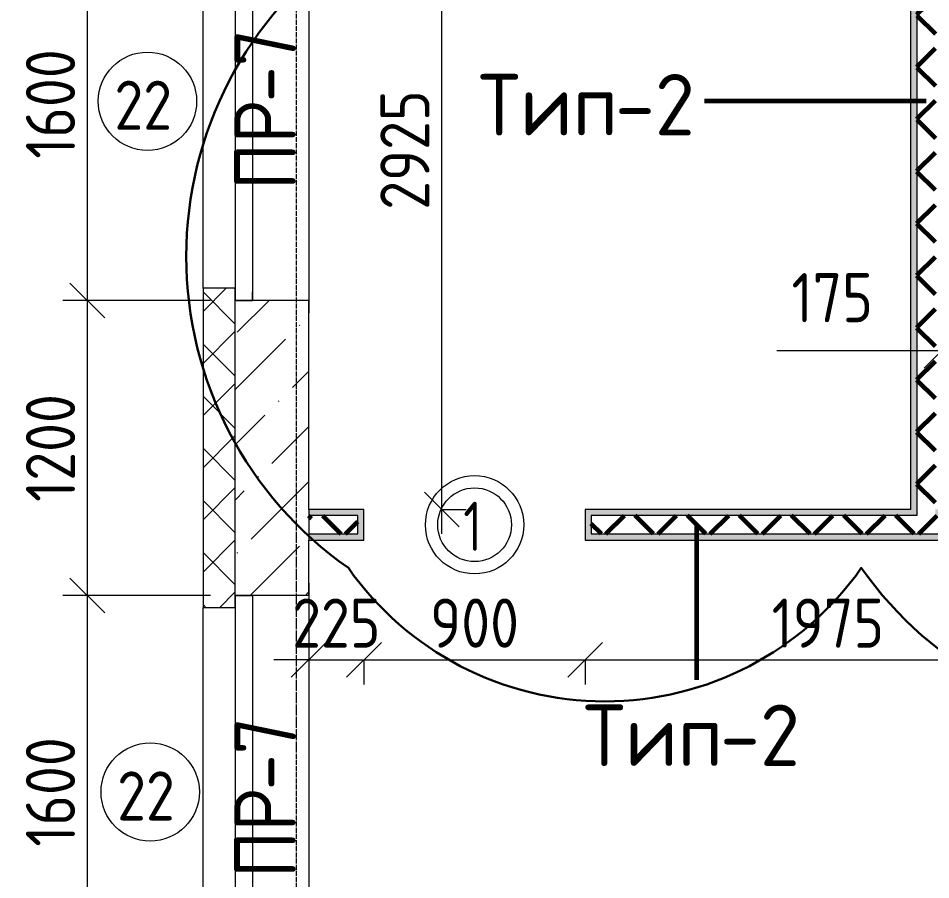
# Model space of a CAD drawing. Header units: millimetres. Extents: x -60946 to 138510, y -262288 to 24501.
# Drawn here: x -20722 to -17009, y -145950 to -142444 of the extents above; entities that cross this region are included whole.
import ezdxf

# ---------------------------------------------------------------- set-up
doc = ezdxf.new("R2010")
doc.units = ezdxf.units.MM
doc.linetypes.add('ADSK_Линия сетки', pattern=[25, 20, -2.5, 0, -2.5])
for name, color, linetype, lineweight in [('2)Тип-2', 3, 'Continuous', 60), ('_ Окна', 7, 'Continuous', 18), ('Марки', 7, 'Continuous', 20), ('Марки дверей', 7, 'Continuous', 20), ('Марки окон', 7, 'Continuous', 20), ('Окна', 7, 'Continuous', 9), ('Оси', 7, 'Continuous', 9), ('Размеры', 7, 'Continuous', 9), ('Стены внутренние', 7, 'Continuous', 18), ('Стены наружные', 7, 'Continuous', 18), ('Стены штриховка', 7, 'Continuous', 9)]:
    doc.layers.add(name, color=color, linetype=linetype, lineweight=lineweight)
doc.layers.add('2)Тип-4', color=7, linetype='Continuous', lineweight=30, true_color=0x0080c0)
doc.styles.add('GOST Common_2', font='', dxfattribs={"width": 0.9, "height": 250})
doc.styles.add('GOST Common_3', font='', dxfattribs={"width": 0.9, "height": 200})
doc.styles.add('GOST Common_4', font='', dxfattribs={"height": 250})
doc.styles.add('GOST Common_B', font='', dxfattribs={"width": 0.8, "height": 200})
doc.styles.get('GOST Common_2').set_extended_font_data('GOST Common')
doc.styles.get('GOST Common_3').set_extended_font_data('GOST Common')
doc.styles.get('GOST Common_4').set_extended_font_data('GOST Common')
doc.styles.get('GOST Common_B').set_extended_font_data('GOST Common', bold=True)
doc.dimstyles.new('ADSK_Основной_2_0', dxfattribs={"dimscale": 304.8, "dimtxt": 201.142999, "dimasz": 0.463911, "dimexe": 0.328084, "dimexo": 0.328084, "dimgap": 0.164042, "dimtad": 1, "dimdec": 3, "dimrnd": 0.001, "dimdsep": 46, "dimtxsty": 'GOST Common_3', "dimblk1": 'OBLIQUE', "dimblk2": 'OBLIQUE', "dimsah": 1, "dimcen": 0.09, "dimdle": 0.328084, "dimazin": 2, "dimtfac": 1, "dimtdec": 4, "dimtix": 1, "dimtmove": 0, "dimatfit": 3, "dimfxl": 1, "dimtvp": 1, "dimtolj": 1, "dimtzin": 0, "dimlwd": 20, "dimlwe": 20, "dimarcsym": 2})
doc.dimstyles.new('ADSK_Основной_2_0_1', dxfattribs={"dimscale": 304.8, "dimtxt": 201.142999, "dimasz": 0.463911, "dimexe": 0.328084, "dimexo": 0.328084, "dimgap": 0.164042, "dimtad": 1, "dimdec": 3, "dimrnd": 0.001, "dimdsep": 46, "dimtxsty": 'GOST Common_3', "dimblk1": 'OBLIQUE', "dimblk2": 'OBLIQUE', "dimsah": 1, "dimcen": 0.09, "dimdle": 0.328084, "dimazin": 2, "dimtfac": 1, "dimtdec": 4, "dimtix": 1, "dimtmove": 1, "dimatfit": 3, "dimfxl": 1, "dimtvp": 1, "dimtolj": 1, "dimtzin": 0, "dimlwd": 20, "dimlwe": 20, "dimarcsym": 2})
doc.dimstyles.new('ADSK_Основной_2_0_2', dxfattribs={"dimscale": 304.8, "dimtxt": 201.142999, "dimasz": 0.463911, "dimexe": 0.328084, "dimexo": 0.328084, "dimgap": 0.164042, "dimtad": 1, "dimdec": 3, "dimrnd": 0.001, "dimdsep": 46, "dimtxsty": 'GOST Common_3', "dimblk1": 'OBLIQUE', "dimblk2": 'OBLIQUE', "dimsah": 1, "dimcen": 0.09, "dimdle": 0.328084, "dimazin": 2, "dimtfac": 1, "dimtdec": 4, "dimtix": 1, "dimtmove": 0, "dimatfit": 3, "dimfxl": 1, "dimtvp": 1, "dimtolj": 1, "dimtzin": 0, "dimlwd": 20, "dimlwe": 20, "dimarcsym": 2})
pattern_1 = [(45, (9.36, -150597.75), (-106.066, 106.066), []), (135, (9.36, -150597.75), (-106.066, -106.066), [])]

# ---------------------------------------------------------------- blocks, each defined once
blk = doc.blocks.new('ОКНО L03 _2СТ_RS - ОК-5_1600х2000h-3556607-Кладочный план 3-го этажа')
at = {"layer": '_ Окна'}
for p, q in [((-838.1, -79), (761.9, -79)), ((-838.1, -149), (-838.1, -79)), ((-838.1, -79), (-803.1, -79)), ((-818.1, -79), (-38.1, -79)), ((-38.1, -79), (741.9, -79)), ((761.9, -79), (726.9, -79)), ((761.9, -149), (761.9, -79)), ((-838.1, -149), (761.9, -149)), ((-838.1, -149), (-833.1, -149)), ((-818.1, -149), (-38.1, -149)), ((-38.1, -149), (741.9, -149)), ((761.9, -149), (756.9, -149))]:
    blk.add_line(p, q, dxfattribs=at)
at = {"layer": 'Окна'}
blk.add_line((-888.1, 150), (811.9, 150), dxfattribs=at)
blk = doc.blocks.new('_Oblique')
at = {"color": 0, "linetype": 'ByBlock', "lineweight": -2}
blk.add_line((-0.5, -0.5), (0.5, 0.5), dxfattribs=at)
blk = doc.blocks.new('*D5135')
at = {"layer": 'Defpoints', "color": 0, "transparency": 16777216}
for p in [(-20441.2, -144792.8), (-19839.6, -144792.8), (-19839.6, -146392.8)]:
    blk.add_point(p, dxfattribs=at)
at = {"layer": 'Размеры', "color": 0, "lineweight": 20, "transparency": 16777216}
for p, q in [((-20441.2, -146492.8), (-20441.2, -144692.8)), ((-19939.6, -144792.8), (-20541.2, -144792.8)), ((-19939.6, -146392.8), (-20541.2, -146392.8))]:
    blk.add_line(p, q, dxfattribs=at)
at = {"layer": 'Размеры', "color": 0, "lineweight": 20, "transparency": 16777216, "xscale": 141.4, "yscale": 141.4, "zscale": 141.4}
for p, rotation in [((-20441.2, -144792.8), 90), ((-20441.2, -146392.8), 270)]:
    blk.add_blockref('_Oblique', p, dxfattribs=dict(at, rotation=rotation))
at = {"layer": 'Размеры', "color": 0, "lineweight": 9, "transparency": 16777216, "insert": (-20591.2, -145592.8), "char_height": 200, "width": 560.473, "attachment_point": 5, "rotation": 90, "style": 'GOST Common_3'}
blk.add_mtext('\\A1;1600', dxfattribs=at)
blk = doc.blocks.new('*D5136')
at = {"layer": 'Defpoints', "color": 0, "transparency": 16777216}
for p in [(-20441.2, -143592.8), (-19839.6, -143592.8), (-19839.6, -144792.8)]:
    blk.add_point(p, dxfattribs=at)
at = {"layer": 'Размеры', "color": 0, "lineweight": 20, "transparency": 16777216}
for p, q in [((-20441.2, -144892.8), (-20441.2, -143492.8)), ((-19939.6, -143592.8), (-20541.2, -143592.8)), ((-19939.6, -144792.8), (-20541.2, -144792.8))]:
    blk.add_line(p, q, dxfattribs=at)
at = {"layer": 'Размеры', "color": 0, "lineweight": 20, "transparency": 16777216, "xscale": 141.4, "yscale": 141.4, "zscale": 141.4}
for p, rotation in [((-20441.2, -143592.8), 90), ((-20441.2, -144792.8), 270)]:
    blk.add_blockref('_Oblique', p, dxfattribs=dict(at, rotation=rotation))
at = {"layer": 'Размеры', "color": 0, "lineweight": 9, "transparency": 16777216, "insert": (-20591.2, -144192.8), "char_height": 200, "width": 560.473, "attachment_point": 5, "rotation": 90, "style": 'GOST Common_3'}
blk.add_mtext('\\A1;1200', dxfattribs=at)
blk = doc.blocks.new('*D5137')
at = {"layer": 'Defpoints', "color": 0, "transparency": 16777216}
for p in [(-20441.2, -141992.8), (-19839.6, -141992.8), (-19839.6, -143592.8)]:
    blk.add_point(p, dxfattribs=at)
at = {"layer": 'Размеры', "color": 0, "lineweight": 20, "transparency": 16777216}
for p, q in [((-20441.2, -143692.8), (-20441.2, -141892.8)), ((-19939.6, -141992.8), (-20541.2, -141992.8)), ((-19939.6, -143592.8), (-20541.2, -143592.8))]:
    blk.add_line(p, q, dxfattribs=at)
at = {"layer": 'Размеры', "color": 0, "lineweight": 20, "transparency": 16777216, "xscale": 141.4, "yscale": 141.4, "zscale": 141.4}
for p, rotation in [((-20441.2, -141992.8), 90), ((-20441.2, -143592.8), 270)]:
    blk.add_blockref('_Oblique', p, dxfattribs=dict(at, rotation=rotation))
at = {"layer": 'Размеры', "color": 0, "lineweight": 9, "transparency": 16777216, "insert": (-20591.2, -142792.8), "char_height": 200, "width": 560.473, "attachment_point": 5, "rotation": 90, "style": 'GOST Common_3'}
blk.add_mtext('\\A1;1600', dxfattribs=at)
blk = doc.blocks.new('*D5583')
at = {"layer": 'Defpoints', "color": 0, "transparency": 16777216}
for p in [(-19099.2, -141517.8), (-18999.2, -141517.8), (-19099.2, -144442.8)]:
    blk.add_point(p, dxfattribs=at)
at = {"layer": 'Размеры', "color": 0, "lineweight": 20, "transparency": 16777216}
for p, q in [((-18999.2, -144542.8), (-18999.2, -141417.8)), ((-18999.2, -141517.8), (-18899.2, -141517.8)), ((-18999.2, -144442.8), (-18899.2, -144442.8))]:
    blk.add_line(p, q, dxfattribs=at)
at = {"layer": 'Размеры', "color": 0, "lineweight": 20, "transparency": 16777216, "xscale": 141.4, "yscale": 141.4, "zscale": 141.4}
for p, rotation in [((-18999.2, -141517.8), 90), ((-18999.2, -144442.8), 270)]:
    blk.add_blockref('_Oblique', p, dxfattribs=dict(at, rotation=rotation))
at = {"layer": 'Размеры', "color": 0, "lineweight": 9, "transparency": 16777216, "insert": (-19149.2, -142980.3), "char_height": 200, "width": 605.475, "attachment_point": 5, "rotation": 90, "style": 'GOST Common_3'}
blk.add_mtext('\\A1;2925', dxfattribs=at)
blk = doc.blocks.new('*D5584')
at = {"layer": 'Defpoints', "color": 0, "transparency": 16777216}
for p in [(-19540.6, -144955.4), (-19315.6, -144955.4), (-19315.6, -145055.4)]:
    blk.add_point(p, dxfattribs=at)
at = {"layer": 'Размеры', "color": 0, "lineweight": 20, "transparency": 16777216}
for p, q in [((-19540.6, -145055.4), (-19682, -145055.4)), ((-19540.6, -145055.4), (-19540.6, -145155.4)), ((-19540.6, -145055.4), (-19315.6, -145055.4)), ((-19315.6, -145055.4), (-19315.6, -145155.4)), ((-19315.6, -145055.4), (-19174.2, -145055.4))]:
    blk.add_line(p, q, dxfattribs=at)
at = {"layer": 'Размеры', "color": 0, "lineweight": 20, "transparency": 16777216, "xscale": 141.4, "yscale": 141.4, "zscale": 141.4}
blk.add_blockref('_Oblique', (-19540.6, -145055.4), dxfattribs=at)
at = {"layer": 'Размеры', "color": 0, "lineweight": 20, "transparency": 16777216, "xscale": 141.4, "yscale": 141.4, "zscale": 141.4, "rotation": 180}
blk.add_blockref('_Oblique', (-19315.6, -145055.4), dxfattribs=at)
at = {"layer": 'Размеры', "color": 0, "lineweight": 9, "transparency": 16777216, "insert": (-19428.1, -144905.4), "char_height": 200, "width": 454.106, "attachment_point": 5, "style": 'GOST Common_3'}
blk.add_mtext('\\A1;225', dxfattribs=at)
blk = doc.blocks.new('*D5585')
at = {"layer": 'Defpoints', "color": 0, "transparency": 16777216}
for p in [(-19315.6, -144955.4), (-18415.6, -144955.4), (-18415.6, -145055.4)]:
    blk.add_point(p, dxfattribs=at)
at = {"layer": 'Размеры', "color": 0, "lineweight": 20, "transparency": 16777216}
for p, q in [((-19415.6, -145055.4), (-18315.6, -145055.4)), ((-19315.6, -145055.4), (-19315.6, -145155.4)), ((-18415.6, -145055.4), (-18415.6, -145155.4))]:
    blk.add_line(p, q, dxfattribs=at)
at = {"layer": 'Размеры', "color": 0, "lineweight": 20, "transparency": 16777216, "xscale": 141.4, "yscale": 141.4, "zscale": 141.4, "rotation": 180}
blk.add_blockref('_Oblique', (-19315.6, -145055.4), dxfattribs=at)
at = {"layer": 'Размеры', "color": 0, "lineweight": 20, "transparency": 16777216, "xscale": 141.4, "yscale": 141.4, "zscale": 141.4}
blk.add_blockref('_Oblique', (-18415.6, -145055.4), dxfattribs=at)
at = {"layer": 'Размеры', "color": 0, "lineweight": 9, "transparency": 16777216, "insert": (-18865.6, -144905.4), "char_height": 200, "width": 454.106, "attachment_point": 5, "style": 'GOST Common_3'}
blk.add_mtext('\\A1;900', dxfattribs=at)
blk = doc.blocks.new('*D5586')
at = {"layer": 'Defpoints', "color": 0, "transparency": 16777216}
for p in [(-18415.6, -144955.4), (-16440.6, -144955.4), (-16440.6, -145055.4)]:
    blk.add_point(p, dxfattribs=at)
at = {"layer": 'Размеры', "color": 0, "lineweight": 20, "transparency": 16777216}
for p, q in [((-18515.6, -145055.4), (-16340.6, -145055.4)), ((-18415.6, -145055.4), (-18415.6, -145155.4)), ((-16440.6, -145055.4), (-16440.6, -145155.4))]:
    blk.add_line(p, q, dxfattribs=at)
at = {"layer": 'Размеры', "color": 0, "lineweight": 20, "transparency": 16777216, "xscale": 141.4, "yscale": 141.4, "zscale": 141.4, "rotation": 180}
blk.add_blockref('_Oblique', (-18415.6, -145055.4), dxfattribs=at)
at = {"layer": 'Размеры', "color": 0, "lineweight": 20, "transparency": 16777216, "xscale": 141.4, "yscale": 141.4, "zscale": 141.4}
blk.add_blockref('_Oblique', (-16440.6, -145055.4), dxfattribs=at)
at = {"layer": 'Размеры', "color": 0, "lineweight": 9, "transparency": 16777216, "insert": (-17428.1, -144905.4), "char_height": 200, "width": 560.473, "attachment_point": 5, "style": 'GOST Common_3'}
blk.add_mtext('\\A1;1975', dxfattribs=at)
blk = doc.blocks.new('*D5596')
at = {"layer": 'Defpoints', "color": 0, "transparency": 16777216}
for p in [(-16790.6, -143217.8), (-16965.6, -143474.8), (-16790.6, -143797.6)]:
    blk.add_point(p, dxfattribs=at)
at = {"layer": 'Размеры', "color": 0, "lineweight": 20, "transparency": 16777216}
for p, q in [((-16790.6, -143317.8), (-16790.6, -143897.6)), ((-16965.6, -143574.8), (-16965.6, -143897.6)), ((-16965.6, -143797.6), (-17635.6, -143797.6)), ((-16790.6, -143797.6), (-17065.6, -143797.6))]:
    blk.add_line(p, q, dxfattribs=at)
at = {"layer": 'Размеры', "color": 0, "lineweight": 20, "transparency": 16777216, "xscale": 141.4, "yscale": 141.4, "zscale": 141.4, "rotation": 180}
blk.add_blockref('_Oblique', (-16965.6, -143797.6), dxfattribs=at)
at = {"layer": 'Размеры', "color": 0, "lineweight": 20, "transparency": 16777216, "xscale": 141.4, "yscale": 141.4, "zscale": 141.4}
blk.add_blockref('_Oblique', (-16790.6, -143797.6), dxfattribs=at)
at = {"layer": 'Размеры', "color": 0, "lineweight": 9, "transparency": 16777216, "insert": (-17575.9, -143480.9), "char_height": 200, "width": 409.104, "attachment_point": 1, "line_spacing_factor": 1.022761, "style": 'GOST Common_3'}
blk.add_mtext('\\A1;175', dxfattribs=at)
blk = doc.blocks.new('М_двери1 - Марка экземпляра 2-3719212-Кладочный план 3-го этажа')
at = {"layer": 'Марки дверей'}
for radius in [2, 1.5]:
    blk.add_circle((0, 0), radius, dxfattribs=at)
blk = doc.blocks.new('М_окна1 - Маркировка типоразмера-1510237-Кладочный план 3-го этажа')
at = {"layer": 'Марки окон'}
blk.add_circle((0, 0), 2, dxfattribs=at)

msp = doc.modelspace()

# ---------------------------------------------------------------- hatches: boundary and pattern name
at = {"layer": '2)Тип-2'}
h = msp.add_hatch(color=256, dxfattribs=at)
h.paths.add_polyline_path([(-17090.6385, -144442.7816), (-17065.6385, -144442.7816), (-17065.6385, -141517.7816), (-17090.6385, -141517.7816), (-17090.6385, -143603.5643)])
h.paths.add_polyline_path([(-17065.6385, -141467.7816), (-17065.6385, -139592.7816), (-17090.6385, -139592.7816), (-17090.6385, -141467.7816)])
h = msp.add_hatch(dxfattribs=at)
h.set_pattern_fill('FP_4', color=256, style=0, pattern_type=2)
h.set_pattern_definition(pattern_1)
h.paths.add_polyline_path([(-17065.6385, -144467.7816), (-16990.6385, -144467.7816), (-16990.6385, -139592.7816), (-17065.6385, -139592.7816), (-17065.6385, -144442.7816)])
h = msp.add_hatch(color=256, dxfattribs=at)
h.paths.add_polyline_path([(-16465.6385, -144567.7816), (-16440.6385, -144567.7816), (-16440.6385, -144442.7816), (-16990.6385, -144442.7816), (-16990.6385, -144467.7816), (-16465.6385, -144467.7816), (-16465.6385, -144542.7816)])
h.paths.add_polyline_path([(-15515.6385, -144567.7816), (-15515.6385, -144467.7816), (-15490.6385, -144467.7816), (-15490.6385, -144442.7816), (-15540.6385, -144442.7816), (-15540.6385, -144567.7816)])
h.paths.add_polyline_path([(-13140.6385, -144567.7816), (-13115.6385, -144567.7816), (-13115.6385, -144467.7816), (-12990.6385, -144467.7816), (-12990.6385, -144442.7816), (-13140.6385, -144442.7816)])
h.paths.add_polyline_path([(-19340.6385, -144567.7816), (-19315.6385, -144567.7816), (-19315.6385, -144442.7816), (-19540.6385, -144442.7816), (-19540.6385, -144467.7816), (-19340.6385, -144467.7816), (-19340.6385, -144542.7816)])
h.paths.add_polyline_path([(-18415.6385, -144567.7816), (-18390.6385, -144567.7816), (-18390.6385, -144467.7816), (-17065.6385, -144467.7816), (-17065.6385, -144442.7816), (-18415.6385, -144442.7816)])
h.paths.add_polyline_path([(-14365.6385, -144567.7816), (-14340.6385, -144567.7816), (-14340.6385, -144442.7816), (-15415.6385, -144442.7816), (-15415.6385, -144467.7816), (-14365.6385, -144467.7816), (-14365.6385, -144542.7816)])
h.paths.add_polyline_path([(-12915.6385, -144467.7816), (-12890.6385, -144467.7816), (-12890.6385, -144442.7816), (-12915.6385, -144442.7816)])
h = msp.add_hatch(color=256, dxfattribs=at)
h.paths.add_polyline_path([(-19340.6385, -144567.7816), (-19340.6385, -144542.7816), (-19540.6385, -144542.7816), (-19540.6385, -144567.7816)])
h.paths.add_polyline_path([(-12890.6385, -144567.7816), (-12890.6385, -144467.7816), (-12915.6385, -144467.7816), (-12915.6385, -144542.7816), (-13115.6385, -144542.7816), (-13115.6385, -144567.7816)])
h.paths.add_polyline_path([(-17998.5714, -144567.7816), (-16465.6385, -144567.7816), (-16465.6385, -144542.7816), (-18390.6385, -144542.7816), (-18390.6385, -144567.7816)])
h.paths.add_polyline_path([(-15515.6385, -144567.7816), (-14365.6385, -144567.7816), (-14365.6385, -144542.7816), (-15515.6385, -144542.7816)])
h = msp.add_hatch(dxfattribs=at)
h.set_pattern_fill('FP_4', color=256, style=0, pattern_type=2)
h.set_pattern_definition(pattern_1)
h.paths.add_polyline_path([(-18390.6385, -144542.7816), (-16465.6385, -144542.7816), (-16465.6385, -144467.7816), (-18390.6385, -144467.7816)])
h.paths.add_polyline_path([(-12915.6385, -144542.7816), (-12915.6385, -144467.7816), (-13115.6385, -144467.7816), (-13115.6385, -144542.7816)])
h.paths.add_polyline_path([(-19540.6385, -144542.7816), (-19340.6385, -144542.7816), (-19340.6385, -144467.7816), (-19540.6385, -144467.7816)])
h.paths.add_polyline_path([(-15515.6385, -144542.7816), (-14365.6385, -144542.7816), (-14365.6385, -144467.7816), (-15515.6385, -144467.7816)])
at = {"layer": 'Стены внутренние', "lineweight": 9}
h = msp.add_hatch(dxfattribs=at)
h.set_pattern_fill('FP_2', color=256, style=0, pattern_type=2)
h.set_pattern_definition([(45, (9.36, -150597.75), (84.1895, 308.696), [396.875, -79.375, 3.353, -76.022])])
h.paths.add_polyline_path([(-19790.6385, -157392.7816), (-19540.6385, -157392.7816), (-19540.6385, -153992.7816), (-19839.6385, -153992.7816), (-19840.6385, -157392.7816)])
h.paths.add_polyline_path([(-19840.6385, -152442.7816), (-19839.6385, -152442.7816), (-19839.6385, -152392.7816), (-19540.6385, -152392.7816), (-19540.6385, -150192.7816), (-19839.6385, -150192.7816), (-19840.6385, -151775.6879)])
h.paths.add_polyline_path([(-19839.6385, -148642.7816), (-19839.6385, -148592.7816), (-19540.6385, -148592.7816), (-19540.6385, -146392.7816), (-19839.6385, -146392.7816), (-19840.6385, -148642.7816)])
h.paths.add_polyline_path([(-19839.6385, -144842.7816), (-19839.6385, -144792.7816), (-19540.6385, -144792.7816), (-19540.6385, -143592.7816), (-19839.6385, -143592.7816), (-19840.6385, -144842.7816)])
h.paths.add_polyline_path([(-19840.6385, -142042.7816), (-19839.6385, -142042.7816), (-19839.6385, -141992.7816), (-19540.6385, -141992.7816), (-19540.6385, -139592.7816), (-19840.6385, -139592.7816), (-19840.6385, -140879.5231)])
at = {"layer": 'Стены наружные', "lineweight": 9}
h = msp.add_hatch(dxfattribs=at)
h.set_pattern_fill('FP_4', color=256, style=0, pattern_type=2)
h.set_pattern_definition(pattern_1)
h.paths.add_polyline_path([(-19840.6385, -157792.7816), (-19840.6385, -153942.7816), (-19970.6385, -153942.7816), (-19970.6385, -157792.7816)])
h.paths.add_polyline_path([(-19970.6385, -152442.7816), (-19840.6385, -152442.7816), (-19840.6385, -150142.7816), (-19970.6385, -150142.7816), (-19970.6385, -151775.6879)])
h.paths.add_polyline_path([(-19970.6385, -148642.7816), (-19840.6385, -148642.7816), (-19840.6385, -146342.7816), (-19970.6385, -146342.7816)])
h.paths.add_polyline_path([(-19970.6385, -144842.7816), (-19840.6385, -144842.7816), (-19840.6385, -143542.7816), (-19970.6385, -143542.7816), (-19970.6385, -143603.5643)])
h.paths.add_polyline_path([(-19970.6385, -142042.7816), (-19840.6385, -142042.7816), (-19840.6385, -139772.7816), (-19970.6385, -139772.7816), (-19970.6385, -140879.5231)])

# ---------------------------------------------------------------- linework, layer by layer
at = {"layer": '2)Тип-2'}
for p, q in [((-17028.1385, -142781.6797), (-17929.9811, -142781.6797)), ((-17962.5019, -144505.2816), (-17962.5019, -145136.4971))]:
    msp.add_line(p, q, dxfattribs=at)
at = {"layer": '2)Тип-4', "color": 5}
msp.add_lwpolyline([(-19379.1108, -144680.9886, -0.52056705), (-19379.1108, -142145.9025, -0.52056705), (-19379.1108, -140580.8174, -0.52056705), (-19379.1108, -139120.3334, -0.52056705), (-17859.5368, -138669.9898, -0.52056705), (-15188.1135, -138669.9898, -0.52056705), (-12813.5288, -138669.9898, -0.52056705), (-12720.1383, -140077.7982, -0.52056705), (-12720.1383, -141903.4343, -0.52056705), (-12720.1383, -144610.8556, -0.52056705), (-14785.9688, -144680.9886, -0.52056705), (-17291.9255, -144680.9886, -0.52056705)], format="xyb", close=True, dxfattribs=at)
at = {"layer": 'Оси', "linetype": 'ADSK_Линия сетки', "lineweight": 5}
msp.add_line((-19590.6385, -161571.6329), (-19590.6385, -126096.8365), dxfattribs=at)
at = {"layer": 'Стены внутренние', "lineweight": 5}
for p, q in [((-17090.6385, -144442.7816), (-17090.6385, -141517.7816)), ((-19540.6385, -141992.7816), (-19540.6385, -143592.7816)), ((-19840.6385, -143542.7816), (-19839.6385, -143542.7816)), ((-19839.6385, -143592.7816), (-19839.6385, -143542.7816)), ((-19540.6385, -143592.7816), (-19839.6385, -143592.7816)), ((-19540.6385, -144442.7816), (-19540.6385, -143592.7816)), ((-19315.6385, -144442.7816), (-19540.6385, -144442.7816)), ((-19315.6385, -144567.7816), (-19315.6385, -144442.7816)), ((-17090.6385, -144442.7816), (-18415.6385, -144442.7816)), ((-18415.6385, -144442.7816), (-18415.6385, -144567.7816)), ((-19540.6385, -144792.7816), (-19540.6385, -144567.7816)), ((-19540.6385, -144567.7816), (-19315.6385, -144567.7816)), ((-18415.6385, -144567.7816), (-16440.6385, -144567.7816)), ((-19839.6385, -144842.7816), (-19839.6385, -144792.7816)), ((-19540.6385, -144792.7816), (-19839.6385, -144792.7816)), ((-19540.6385, -144792.7816), (-19540.6385, -146392.7816)), ((-19840.6385, -144842.7816), (-19839.6385, -144842.7816))]:
    msp.add_line(p, q, dxfattribs=at)
at = {"layer": 'Стены наружные', "lineweight": 9}
for p, q in [((-19970.6385, -143542.7816), (-19970.6385, -142042.7816)), ((-19970.6385, -143542.7816), (-19970.6385, -144842.7816)), ((-19840.6385, -143542.7816), (-19970.6385, -143542.7816)), ((-19970.6385, -146342.7816), (-19970.6385, -144842.7816)), ((-19840.6385, -144842.7816), (-19970.6385, -144842.7816))]:
    msp.add_line(p, q, dxfattribs=at)
at = {"layer": 'Стены штриховка', "lineweight": 9}
for p, q in [((-17065.6385, -139592.7816), (-17065.6385, -144467.7816)), ((-19840.6385, -143542.7816), (-19840.6385, -144842.7816)), ((-19540.6385, -144442.7816), (-19540.6385, -144567.7816)), ((-19340.6385, -144467.7816), (-19540.6385, -144467.7816)), ((-19340.6385, -144542.7816), (-19340.6385, -144467.7816)), ((-17065.6385, -144467.7816), (-18390.6385, -144467.7816)), ((-18390.6385, -144467.7816), (-18390.6385, -144542.7816)), ((-19540.6385, -144542.7816), (-19340.6385, -144542.7816)), ((-18390.6385, -144542.7816), (-16465.6385, -144542.7816))]:
    msp.add_line(p, q, dxfattribs=at)

# ---------------------------------------------------------------- block references
at = {"layer": 'Марки дверей', "lineweight": 5, "xscale": 99.99999999999993, "yscale": 99.99999999999993, "zscale": 99.99999999999993}
msp.add_blockref('М_двери1 - Марка экземпляра 2-3719212-Кладочный план 3-го этажа', (-18865.6385, -144505.2816), dxfattribs=at)
at = {"layer": 'Марки окон', "lineweight": 5, "xscale": 99.99999999999993, "yscale": 99.99999999999993, "zscale": 99.99999999999993}
for p in [(-20196.6817, -142781.6797), (-20185.5608, -145592.7816)]:
    msp.add_blockref('М_окна1 - Маркировка типоразмера-1510237-Кладочный план 3-го этажа', p, dxfattribs=at)
at = {"layer": 'Окна', "rotation": 269.9999999999997}
for p in [(-19690.6385, -142830.8816), (-19690.6385, -145630.8816)]:
    msp.add_blockref('ОКНО L03 _2СТ_RS - ОК-5_1600х2000h-3556607-Кладочный план 3-го этажа', p, dxfattribs=at)

# ---------------------------------------------------------------- texts
at = {"layer": '2)Тип-2', "color": 116, "lineweight": 9, "true_color": 0x008040, "char_height": 250, "attachment_point": 1, "style": 'GOST Common_4'}
for s, insert, width in [('Тип', (-18849.9811, -142670.7527), 673.4175), ('-2', (-18294.3561, -142670.7527), 432.91125), ('Тип', (-18422.5019, -145237.07), 673.4175), ('-2', (-17866.8769, -145237.07), 432.91125)]:
    msp.add_mtext(s, dxfattribs=dict(at, insert=insert, width=width))
at = {"layer": 'Марки', "lineweight": 9, "char_height": 250, "attachment_point": 1, "rotation": 90, "style": 'GOST Common_2'}
for s, insert, width in [('-7', (-19843.1196, -142785.525), 389.620125), ('ПР', (-19843.1196, -143142.7125), 432.91125), ('-7', (-19843.1196, -145585.525), 389.620125), ('ПР', (-19843.1196, -145942.7125), 432.91125)]:
    msp.add_mtext(s, dxfattribs=dict(at, insert=insert, width=width))
at = {"layer": 'Марки дверей', "lineweight": 5, "insert": (-18911.2959, -144411.6227), "char_height": 200, "width": 102.616, "attachment_point": 1, "style": 'GOST Common_B'}
msp.add_mtext('\\fGOST Common|b1|i0|c204|p34|;\\W.8;1', dxfattribs=at)
at = {"layer": 'Марки окон', "lineweight": 5, "char_height": 200, "width": 317.46825, "attachment_point": 1, "style": 'GOST Common_3'}
for insert in [(-20331.2391, -142697.8944), (-20320.1182, -145508.9963)]:
    msp.add_mtext('22', dxfattribs=dict(at, insert=insert))

# ---------------------------------------------------------------- dimensions: what is measured, and where the dimension line sits
at = {"layer": 'Размеры', "lineweight": 9}
for base, p1, p2, dimstyle, override, picture, middle in [((-18999.1695, -141517.7816), (-19099.1544, -144442.7816), (-19099.1544, -141517.7816), 'ADSK_Основной_2_0_2', {"dimpost": '<>', "dimfxl": 2925}, '*D5583', (-19149.1695, -142980.2816)), ((-20441.2354, -141992.7816), (-19839.6385, -143592.7816), (-19839.6385, -141992.7816), 'ADSK_Основной_2_0_1', {"dimpost": '<>', "dimfxl": 1600}, '*D5137', (-20591.2354, -142792.7816)), ((-20441.2354, -143592.7816), (-19839.6385, -144792.7816), (-19839.6385, -143592.7816), 'ADSK_Основной_2_0_1', {"dimpost": '<>', "dimfxl": 1200}, '*D5136', (-20591.2354, -144192.7816)), ((-20441.2354, -144792.7816), (-19839.6385, -146392.7816), (-19839.6385, -144792.7816), 'ADSK_Основной_2_0_1', {"dimpost": '<>', "dimfxl": 1600}, '*D5135', (-20591.2354, -145592.7816))]:
    dim = msp.add_linear_dim(base=base, p1=p1, p2=p2, angle=90, dimstyle=dimstyle, override=override, dxfattribs=at)
    dim.commit()
    dim.dimension.update_dxf_attribs({"geometry": picture, "text_midpoint": middle})
dim = msp.add_linear_dim(base=(-16790.6385, -143797.6077), p1=(-16965.6385, -143474.8327), p2=(-16790.6385, -143217.7816), dimstyle='ADSK_Основной_2_0', override={"dimpost": '<>', "dimfxl": 310.966685}, dxfattribs=at)
dim.commit()
dim.dimension.update_dxf_attribs({"geometry": '*D5596', "text_midpoint": (-17371.3242, -143797.6077), "dimtype": 160})
for base, p1, p2, override, picture, middle in [((-19315.6385, -145055.364), (-19540.6385, -144955.3791), (-19315.6385, -144955.3791), {"dimpost": '<>', "dimfxl": 225}, '*D5584', (-19428.1385, -144905.364)), ((-18415.6385, -145055.364), (-19315.6385, -144955.3791), (-18415.6385, -144955.3791), {"dimpost": '<>', "dimfxl": 900}, '*D5585', (-18865.6385, -144905.364)), ((-16440.6385, -145055.364), (-18415.6385, -144955.3791), (-16440.6385, -144955.3791), {"dimpost": '<>', "dimfxl": 1975}, '*D5586', (-17428.1385, -144905.364))]:
    dim = msp.add_linear_dim(base=base, p1=p1, p2=p2, dimstyle='ADSK_Основной_2_0_2', override=override, dxfattribs=at)
    dim.commit()
    dim.dimension.update_dxf_attribs({"geometry": picture, "text_midpoint": middle})

doc.saveas('drawing.dxf')
